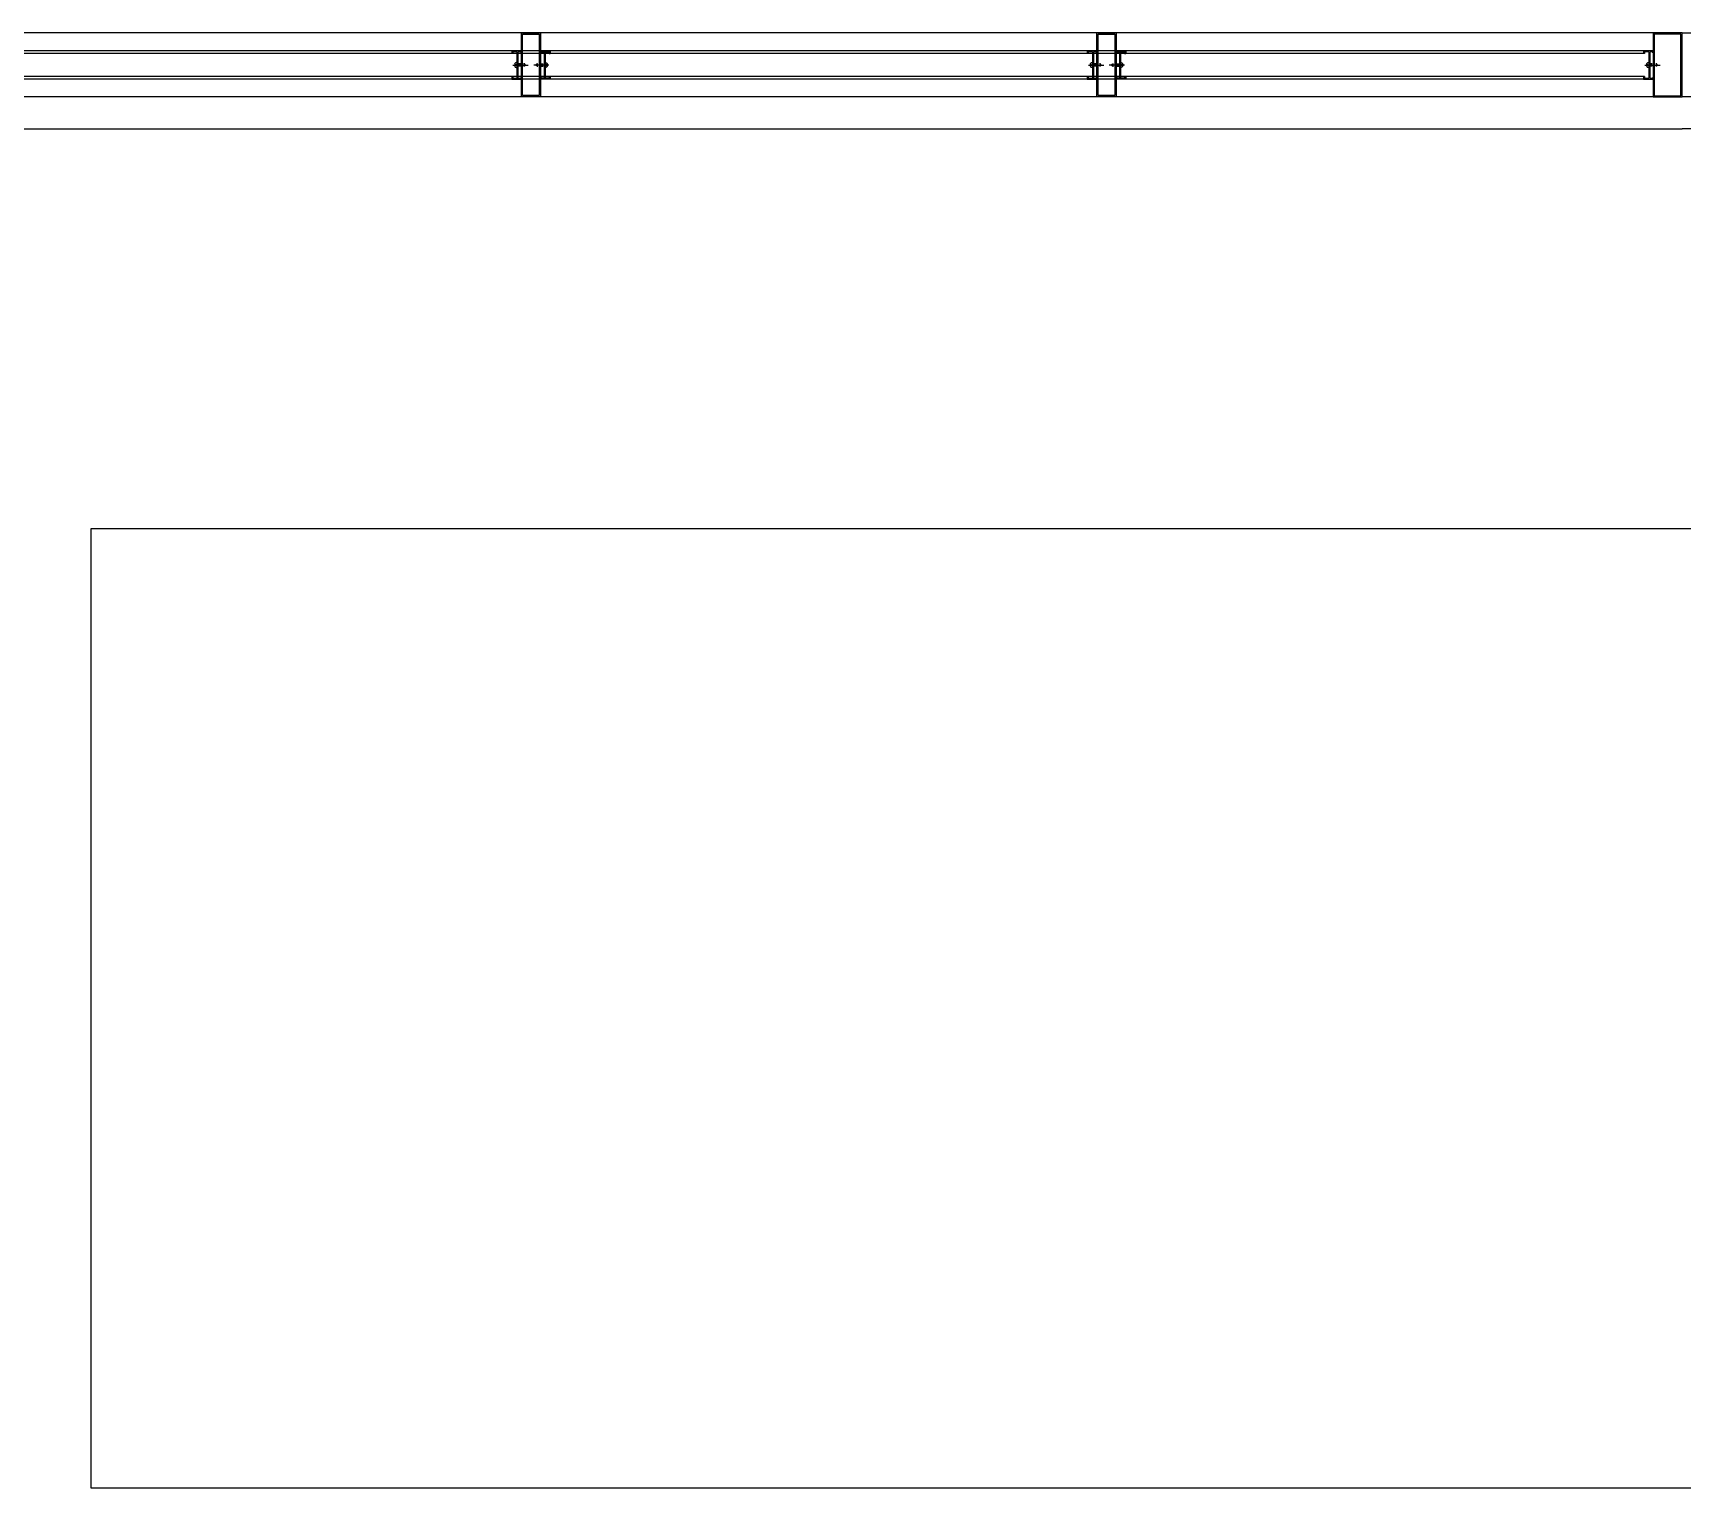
# Model space of a CAD drawing. Header units: millimetres. Extents: x -38475 to 94728, y -31127 to 90245.
# Drawn here: x 11134 to 13713, y 520 to 2795 of the extents above; entities that cross this region are included whole.
import ezdxf

# ---------------------------------------------------------------- set-up
doc = ezdxf.new("R2010")
doc.units = ezdxf.units.MM
doc.layers.add('e-plan', color=9, linetype='Continuous')

# ---------------------------------------------------------------- blocks, each defined once
blk = doc.blocks.new('Xref-지하2층')
at = {"layer": 'e-plan'}
for p, q in [((17192.5, 14700), (12782.5, 14700)), ((17235.9, 14698.4), (17194.1, 14698.4)), ((17177.5, 14672.2), (12782.5, 14672.2)), ((17177.5, 14668), (12782.5, 14668)), ((15422.5, 14672.2), (15407.5, 14672.2)), ((15407.5, 14672.2), (15407.5, 14668)), ((15422.5, 14672.2), (15407.5, 14672.2)), ((15407.5, 14672.2), (15407.5, 14668)), ((15409.1, 14668), (15407.5, 14668)), ((15409.1, 14668), (15407.5, 14668)), ((15415.5, 14670.6), (15409.1, 14670.6)), ((15409.1, 14670.6), (15409.1, 14668)), ((15415.5, 14670.6), (15409.1, 14670.6)), ((15409.1, 14670.6), (15409.1, 14668)), ((15409.4, 14649.9), (15433.1, 14649.9)), ((15409.4, 14649.9), (15433.1, 14649.9)), ((15412.3, 14652.3), (15412.1, 14650.8)), ((15412.3, 14652.3), (15412.1, 14650.8)), ((15412.1, 14650.8), (15412.1, 14649)), ((15412.1, 14650.8), (15412.1, 14649)), ((15412.1, 14649), (15412.3, 14647.5)), ((15412.1, 14649), (15412.3, 14647.5)), ((15412.8, 14653), (15412.3, 14652.3)), ((15412.8, 14653), (15412.3, 14652.3)), ((15412.7, 14651.2), (15412.3, 14652.3)), ((15412.7, 14651.2), (15412.3, 14652.3)), ((15412.6, 14648.5), (15412.3, 14647.5)), ((15412.6, 14648.5), (15412.3, 14647.5)), ((15412.3, 14647.5), (15412.8, 14646.8)), ((15412.3, 14647.5), (15412.8, 14646.8)), ((15413.3, 14649.4), (15412.6, 14648.5)), ((15413.3, 14649.4), (15412.6, 14648.5)), ((15413.3, 14650.5), (15412.7, 14651.2)), ((15413.3, 14650.5), (15412.7, 14651.2)), ((15413.5, 14653.5), (15412.8, 14653)), ((15413.5, 14653.5), (15412.8, 14653)), ((15414.2, 14650.1), (15413.3, 14650.5)), ((15414.2, 14650.1), (15413.3, 14650.5)), ((15414.2, 14649.7), (15413.3, 14649.4)), ((15414.2, 14649.7), (15413.3, 14649.4)), ((15414.3, 14653.7), (15413.5, 14653.5)), ((15414.3, 14653.7), (15413.5, 14653.5)), ((15414.2, 14650.1), (15414.2, 14649.7)), ((15414.2, 14650.1), (15414.2, 14649.7)), ((15414.3, 14653.7), (15415.5, 14653.7)), ((15414.3, 14653.7), (15415.5, 14653.7)), ((15415.5, 14670.6), (15415.5, 14629.4)), ((15415.5, 14670.6), (15415.5, 14629.4)), ((15415.5, 14653.7), (15415.5, 14646.1)), ((15415.5, 14653.7), (15415.5, 14646.1)), ((15416.8, 14651.8), (15415.5, 14651.8)), ((15416.8, 14651.8), (15415.5, 14651.8)), ((15416.8, 14651), (15415.5, 14651)), ((15416.8, 14651), (15415.5, 14651)), ((15416.8, 14648.8), (15415.5, 14648.8)), ((15416.8, 14648.8), (15415.5, 14648.8)), ((15416.8, 14648), (15415.5, 14648)), ((15416.8, 14648), (15415.5, 14648)), ((15420.9, 14670.6), (15417.1, 14670.6)), ((15417.1, 14670.6), (15417.1, 14629.4)), ((15420.9, 14670.6), (15417.1, 14670.6)), ((15417.1, 14670.6), (15417.1, 14629.4)), ((15420.9, 14651.8), (15418.3, 14651.8)), ((15420.9, 14651.8), (15418.3, 14651.8)), ((15420.9, 14651), (15418.3, 14651)), ((15420.9, 14651), (15418.3, 14651)), ((15420.9, 14648.8), (15418.3, 14648.8)), ((15420.9, 14648.8), (15418.3, 14648.8)), ((15420.9, 14648), (15418.3, 14648)), ((15420.9, 14648), (15418.3, 14648)), ((15420.9, 14670.2), (15420.9, 14670.6)), ((15420.9, 14670.2), (15420.9, 14670.6)), ((15420.9, 14670.2), (15422.5, 14670.2)), ((15420.9, 14670.2), (15422.5, 14670.2)), ((15422.5, 14670.2), (15422.5, 14672.2)), ((15422.5, 14670.2), (15422.5, 14672.2)), ((15425.1, 14651.8), (15422.5, 14651.8)), ((15425.1, 14651.8), (15422.5, 14651.8)), ((15425.1, 14651), (15422.5, 14651)), ((15425.1, 14651), (15422.5, 14651)), ((15425.1, 14648.8), (15422.5, 14648.8)), ((15425.1, 14648.8), (15422.5, 14648.8)), ((15425.1, 14648), (15422.5, 14648)), ((15425.1, 14648), (15422.5, 14648)), ((15427.9, 14651.8), (15426.6, 14651.8)), ((15427.9, 14651.8), (15426.6, 14651.8)), ((15427.9, 14651), (15426.6, 14651)), ((15427.9, 14651), (15426.6, 14651)), ((15427.9, 14648.8), (15426.6, 14648.8)), ((15427.9, 14648.8), (15426.6, 14648.8)), ((15427.9, 14648), (15426.6, 14648)), ((15427.9, 14648), (15426.6, 14648)), ((15427.9, 14650.6), (15427.9, 14651.8)), ((15427.9, 14651.8), (15428.1, 14651.6)), ((15427.9, 14650.6), (15427.9, 14651.8)), ((15427.9, 14651.8), (15428.1, 14651.6)), ((15427.9, 14648), (15427.9, 14649.2)), ((15427.9, 14648), (15427.9, 14649.2)), ((15427.9, 14648), (15428.1, 14648.2)), ((15427.9, 14648), (15428.1, 14648.2)), ((15428.4, 14651.3), (15428.6, 14651.1)), ((15428.4, 14651.3), (15428.6, 14651.1)), ((15428.4, 14648.5), (15428.6, 14648.7)), ((15428.4, 14648.5), (15428.6, 14648.7)), ((15428.6, 14650.3), (15428.6, 14651.1)), ((15428.6, 14650.3), (15428.6, 14651.1)), ((15428.6, 14648.7), (15428.6, 14649.5)), ((15428.6, 14648.7), (15428.6, 14649.5)), ((15465.6, 14649.9), (15441.9, 14649.9)), ((15465.6, 14649.9), (15441.9, 14649.9)), ((15446.6, 14651.3), (15446.4, 14651.1)), ((15446.6, 14651.3), (15446.4, 14651.1)), ((15446.4, 14650.3), (15446.4, 14651.1)), ((15446.4, 14650.3), (15446.4, 14651.1)), ((15446.4, 14648.7), (15446.4, 14649.5)), ((15446.4, 14648.7), (15446.4, 14649.5)), ((15446.6, 14648.5), (15446.4, 14648.7)), ((15446.6, 14648.5), (15446.4, 14648.7)), ((15447.1, 14651.8), (15446.9, 14651.6)), ((15447.1, 14651.8), (15446.9, 14651.6)), ((15447.1, 14648), (15446.9, 14648.2)), ((15447.1, 14648), (15446.9, 14648.2)), ((15447.1, 14651.8), (15448.4, 14651.8)), ((15447.1, 14650.6), (15447.1, 14651.8)), ((15447.1, 14651.8), (15448.4, 14651.8)), ((15447.1, 14650.6), (15447.1, 14651.8)), ((15447.1, 14651), (15448.4, 14651)), ((15447.1, 14651), (15448.4, 14651)), ((15447.1, 14648), (15447.1, 14649.2)), ((15447.1, 14648), (15447.1, 14649.2)), ((15447.1, 14648.8), (15448.4, 14648.8)), ((15447.1, 14648.8), (15448.4, 14648.8)), ((15447.1, 14648), (15448.4, 14648)), ((15447.1, 14648), (15448.4, 14648)), ((15449.9, 14651.8), (15452.5, 14651.8)), ((15449.9, 14651.8), (15452.5, 14651.8)), ((15449.9, 14651), (15452.5, 14651)), ((15449.9, 14651), (15452.5, 14651)), ((15449.9, 14648.8), (15452.5, 14648.8)), ((15449.9, 14648.8), (15452.5, 14648.8)), ((15449.9, 14648), (15452.5, 14648)), ((15449.9, 14648), (15452.5, 14648)), ((15452.5, 14670.2), (15452.5, 14672.2)), ((15452.5, 14672.2), (15467.5, 14672.2)), ((15452.5, 14672.2), (15467.5, 14672.2)), ((15452.5, 14670.2), (15452.5, 14672.2)), ((15454.1, 14670.2), (15452.5, 14670.2)), ((15454.1, 14670.2), (15452.5, 14670.2)), ((15454, 14651.8), (15456.7, 14651.8)), ((15454, 14651.8), (15456.7, 14651.8)), ((15454, 14651), (15456.7, 14651)), ((15454, 14651), (15456.7, 14651)), ((15454, 14648.8), (15456.7, 14648.8)), ((15454, 14648.8), (15456.7, 14648.8)), ((15454, 14648), (15456.7, 14648)), ((15454, 14648), (15456.7, 14648)), ((15454.1, 14670.6), (15457.9, 14670.6)), ((15454.1, 14670.2), (15454.1, 14670.6)), ((15454.1, 14670.6), (15457.9, 14670.6)), ((15454.1, 14670.2), (15454.1, 14670.6)), ((15457.9, 14670.6), (15457.9, 14629.4)), ((15457.9, 14670.6), (15457.9, 14629.4)), ((15458.2, 14651.8), (15459.5, 14651.8)), ((15458.2, 14651.8), (15459.5, 14651.8)), ((15458.2, 14651), (15459.5, 14651)), ((15458.2, 14651), (15459.5, 14651)), ((15458.2, 14648.8), (15459.5, 14648.8)), ((15458.2, 14648.8), (15459.5, 14648.8)), ((15458.2, 14648), (15459.5, 14648)), ((15458.2, 14648), (15459.5, 14648)), ((15459.5, 14670.6), (15465.9, 14670.6)), ((15459.5, 14670.6), (15459.5, 14629.4)), ((15459.5, 14670.6), (15465.9, 14670.6)), ((15459.5, 14670.6), (15459.5, 14629.4)), ((15459.5, 14653.7), (15459.5, 14646.1)), ((15460.7, 14653.7), (15459.5, 14653.7)), ((15459.5, 14653.7), (15459.5, 14646.1)), ((15460.7, 14653.7), (15459.5, 14653.7)), ((15460.7, 14653.7), (15461.5, 14653.5)), ((15460.7, 14653.7), (15461.5, 14653.5)), ((15460.8, 14650.1), (15461.7, 14650.5)), ((15460.8, 14650.1), (15461.7, 14650.5)), ((15460.8, 14650.1), (15460.8, 14649.7)), ((15460.8, 14650.1), (15460.8, 14649.7)), ((15460.8, 14649.7), (15461.7, 14649.4)), ((15460.8, 14649.7), (15461.7, 14649.4)), ((15461.5, 14653.5), (15462.2, 14653)), ((15461.5, 14653.5), (15462.2, 14653)), ((15461.7, 14650.5), (15462.3, 14651.2)), ((15461.7, 14650.5), (15462.3, 14651.2)), ((15461.7, 14649.4), (15462.4, 14648.5)), ((15461.7, 14649.4), (15462.4, 14648.5)), ((15462.2, 14653), (15462.7, 14652.3)), ((15462.2, 14653), (15462.7, 14652.3)), ((15462.7, 14647.5), (15462.2, 14646.8)), ((15462.7, 14647.5), (15462.2, 14646.8)), ((15462.3, 14651.2), (15462.7, 14652.3)), ((15462.3, 14651.2), (15462.7, 14652.3)), ((15462.4, 14648.5), (15462.7, 14647.5)), ((15462.4, 14648.5), (15462.7, 14647.5)), ((15462.7, 14652.3), (15462.9, 14650.8)), ((15462.7, 14652.3), (15462.9, 14650.8)), ((15462.9, 14649), (15462.7, 14647.5)), ((15462.9, 14649), (15462.7, 14647.5)), ((15462.9, 14650.8), (15462.9, 14649)), ((15462.9, 14650.8), (15462.9, 14649)), ((15465.9, 14670.6), (15465.9, 14668)), ((15465.9, 14670.6), (15465.9, 14668)), ((15465.9, 14668), (15467.5, 14668)), ((15465.9, 14668), (15467.5, 14668)), ((15467.5, 14672.2), (15467.5, 14668)), ((15467.5, 14672.2), (15467.5, 14668)), ((16322.5, 14672.2), (16307.5, 14672.2)), ((16307.5, 14672.2), (16307.5, 14668)), ((16322.5, 14672.2), (16307.5, 14672.2)), ((16307.5, 14672.2), (16307.5, 14668)), ((16309.1, 14668), (16307.5, 14668)), ((16309.1, 14668), (16307.5, 14668)), ((16315.5, 14670.6), (16309.1, 14670.6)), ((16309.1, 14670.6), (16309.1, 14668)), ((16315.5, 14670.6), (16309.1, 14670.6)), ((16309.1, 14670.6), (16309.1, 14668)), ((16309.4, 14649.9), (16333.1, 14649.9)), ((16309.4, 14649.9), (16333.1, 14649.9)), ((16312.3, 14652.3), (16312.1, 14650.8)), ((16312.3, 14652.3), (16312.1, 14650.8)), ((16312.1, 14650.8), (16312.1, 14649)), ((16312.1, 14650.8), (16312.1, 14649)), ((16312.1, 14649), (16312.3, 14647.5)), ((16312.1, 14649), (16312.3, 14647.5)), ((16312.8, 14653), (16312.3, 14652.3)), ((16312.8, 14653), (16312.3, 14652.3)), ((16312.7, 14651.2), (16312.3, 14652.3)), ((16312.7, 14651.2), (16312.3, 14652.3)), ((16312.6, 14648.5), (16312.3, 14647.5)), ((16312.6, 14648.5), (16312.3, 14647.5)), ((16312.3, 14647.5), (16312.8, 14646.8)), ((16312.3, 14647.5), (16312.8, 14646.8)), ((16313.3, 14649.4), (16312.6, 14648.5)), ((16313.3, 14649.4), (16312.6, 14648.5)), ((16313.3, 14650.5), (16312.7, 14651.2)), ((16313.3, 14650.5), (16312.7, 14651.2)), ((16313.5, 14653.5), (16312.8, 14653)), ((16313.5, 14653.5), (16312.8, 14653)), ((16314.2, 14650.1), (16313.3, 14650.5)), ((16314.2, 14650.1), (16313.3, 14650.5)), ((16314.2, 14649.7), (16313.3, 14649.4)), ((16314.2, 14649.7), (16313.3, 14649.4)), ((16314.3, 14653.7), (16313.5, 14653.5)), ((16314.3, 14653.7), (16313.5, 14653.5)), ((16314.2, 14650.1), (16314.2, 14649.7)), ((16314.2, 14650.1), (16314.2, 14649.7)), ((16314.3, 14653.7), (16315.5, 14653.7)), ((16314.3, 14653.7), (16315.5, 14653.7)), ((16315.5, 14670.6), (16315.5, 14629.4)), ((16315.5, 14670.6), (16315.5, 14629.4)), ((16315.5, 14653.7), (16315.5, 14646.1)), ((16315.5, 14653.7), (16315.5, 14646.1)), ((16316.8, 14651.8), (16315.5, 14651.8)), ((16316.8, 14651.8), (16315.5, 14651.8)), ((16316.8, 14651), (16315.5, 14651)), ((16316.8, 14651), (16315.5, 14651)), ((16316.8, 14648.8), (16315.5, 14648.8)), ((16316.8, 14648.8), (16315.5, 14648.8)), ((16316.8, 14648), (16315.5, 14648)), ((16316.8, 14648), (16315.5, 14648)), ((16320.9, 14670.6), (16317.1, 14670.6)), ((16317.1, 14670.6), (16317.1, 14629.4)), ((16320.9, 14670.6), (16317.1, 14670.6)), ((16317.1, 14670.6), (16317.1, 14629.4)), ((16320.9, 14651.8), (16318.3, 14651.8)), ((16320.9, 14651.8), (16318.3, 14651.8)), ((16320.9, 14651), (16318.3, 14651)), ((16320.9, 14651), (16318.3, 14651)), ((16320.9, 14648.8), (16318.3, 14648.8)), ((16320.9, 14648.8), (16318.3, 14648.8)), ((16320.9, 14648), (16318.3, 14648)), ((16320.9, 14648), (16318.3, 14648)), ((16320.9, 14670.2), (16320.9, 14670.6)), ((16320.9, 14670.2), (16320.9, 14670.6)), ((16320.9, 14670.2), (16322.5, 14670.2)), ((16320.9, 14670.2), (16322.5, 14670.2)), ((16322.5, 14670.2), (16322.5, 14672.2)), ((16322.5, 14670.2), (16322.5, 14672.2)), ((16325.1, 14651.8), (16322.5, 14651.8)), ((16325.1, 14651.8), (16322.5, 14651.8)), ((16325.1, 14651), (16322.5, 14651)), ((16325.1, 14651), (16322.5, 14651)), ((16325.1, 14648.8), (16322.5, 14648.8)), ((16325.1, 14648.8), (16322.5, 14648.8)), ((16325.1, 14648), (16322.5, 14648)), ((16325.1, 14648), (16322.5, 14648)), ((16327.9, 14651.8), (16326.6, 14651.8)), ((16327.9, 14651.8), (16326.6, 14651.8)), ((16327.9, 14651), (16326.6, 14651)), ((16327.9, 14651), (16326.6, 14651)), ((16327.9, 14648.8), (16326.6, 14648.8)), ((16327.9, 14648.8), (16326.6, 14648.8)), ((16327.9, 14648), (16326.6, 14648)), ((16327.9, 14648), (16326.6, 14648)), ((16327.9, 14650.6), (16327.9, 14651.8)), ((16327.9, 14651.8), (16328.1, 14651.6)), ((16327.9, 14650.6), (16327.9, 14651.8)), ((16327.9, 14651.8), (16328.1, 14651.6)), ((16327.9, 14648), (16327.9, 14649.2)), ((16327.9, 14648), (16327.9, 14649.2)), ((16327.9, 14648), (16328.1, 14648.2)), ((16327.9, 14648), (16328.1, 14648.2)), ((16328.4, 14651.3), (16328.6, 14651.1)), ((16328.4, 14651.3), (16328.6, 14651.1)), ((16328.4, 14648.5), (16328.6, 14648.7)), ((16328.4, 14648.5), (16328.6, 14648.7)), ((16328.6, 14650.3), (16328.6, 14651.1)), ((16328.6, 14650.3), (16328.6, 14651.1)), ((16328.6, 14648.7), (16328.6, 14649.5)), ((16328.6, 14648.7), (16328.6, 14649.5)), ((16365.6, 14649.9), (16341.9, 14649.9)), ((16365.6, 14649.9), (16341.9, 14649.9)), ((16346.6, 14651.3), (16346.4, 14651.1)), ((16346.6, 14651.3), (16346.4, 14651.1)), ((16346.4, 14650.3), (16346.4, 14651.1)), ((16346.4, 14650.3), (16346.4, 14651.1)), ((16346.4, 14648.7), (16346.4, 14649.5)), ((16346.4, 14648.7), (16346.4, 14649.5)), ((16346.6, 14648.5), (16346.4, 14648.7)), ((16346.6, 14648.5), (16346.4, 14648.7)), ((16347.1, 14651.8), (16346.9, 14651.6)), ((16347.1, 14651.8), (16346.9, 14651.6)), ((16347.1, 14648), (16346.9, 14648.2)), ((16347.1, 14648), (16346.9, 14648.2)), ((16347.1, 14651.8), (16348.4, 14651.8)), ((16347.1, 14650.6), (16347.1, 14651.8)), ((16347.1, 14651.8), (16348.4, 14651.8)), ((16347.1, 14650.6), (16347.1, 14651.8)), ((16347.1, 14651), (16348.4, 14651)), ((16347.1, 14651), (16348.4, 14651)), ((16347.1, 14648), (16347.1, 14649.2)), ((16347.1, 14648), (16347.1, 14649.2)), ((16347.1, 14648.8), (16348.4, 14648.8)), ((16347.1, 14648.8), (16348.4, 14648.8)), ((16347.1, 14648), (16348.4, 14648)), ((16347.1, 14648), (16348.4, 14648)), ((16349.9, 14651.8), (16352.5, 14651.8)), ((16349.9, 14651.8), (16352.5, 14651.8)), ((16349.9, 14651), (16352.5, 14651)), ((16349.9, 14651), (16352.5, 14651)), ((16349.9, 14648.8), (16352.5, 14648.8)), ((16349.9, 14648.8), (16352.5, 14648.8)), ((16349.9, 14648), (16352.5, 14648)), ((16349.9, 14648), (16352.5, 14648)), ((16352.5, 14670.2), (16352.5, 14672.2)), ((16352.5, 14672.2), (16367.5, 14672.2)), ((16352.5, 14672.2), (16367.5, 14672.2)), ((16352.5, 14670.2), (16352.5, 14672.2)), ((16354.1, 14670.2), (16352.5, 14670.2)), ((16354.1, 14670.2), (16352.5, 14670.2)), ((16354, 14651.8), (16356.7, 14651.8)), ((16354, 14651.8), (16356.7, 14651.8)), ((16354, 14651), (16356.7, 14651)), ((16354, 14651), (16356.7, 14651)), ((16354, 14648.8), (16356.7, 14648.8)), ((16354, 14648.8), (16356.7, 14648.8)), ((16354, 14648), (16356.7, 14648)), ((16354, 14648), (16356.7, 14648)), ((16354.1, 14670.6), (16357.9, 14670.6)), ((16354.1, 14670.2), (16354.1, 14670.6)), ((16354.1, 14670.6), (16357.9, 14670.6)), ((16354.1, 14670.2), (16354.1, 14670.6)), ((16357.9, 14670.6), (16357.9, 14629.4)), ((16357.9, 14670.6), (16357.9, 14629.4)), ((16358.2, 14651.8), (16359.5, 14651.8)), ((16358.2, 14651.8), (16359.5, 14651.8)), ((16358.2, 14651), (16359.5, 14651)), ((16358.2, 14651), (16359.5, 14651)), ((16358.2, 14648.8), (16359.5, 14648.8)), ((16358.2, 14648.8), (16359.5, 14648.8)), ((16358.2, 14648), (16359.5, 14648)), ((16358.2, 14648), (16359.5, 14648)), ((16359.5, 14670.6), (16365.9, 14670.6)), ((16359.5, 14670.6), (16359.5, 14629.4)), ((16359.5, 14670.6), (16365.9, 14670.6)), ((16359.5, 14670.6), (16359.5, 14629.4)), ((16359.5, 14653.7), (16359.5, 14646.1)), ((16360.7, 14653.7), (16359.5, 14653.7)), ((16359.5, 14653.7), (16359.5, 14646.1)), ((16360.7, 14653.7), (16359.5, 14653.7)), ((16360.7, 14653.7), (16361.5, 14653.5)), ((16360.7, 14653.7), (16361.5, 14653.5)), ((16360.8, 14650.1), (16361.7, 14650.5)), ((16360.8, 14650.1), (16361.7, 14650.5)), ((16360.8, 14650.1), (16360.8, 14649.7)), ((16360.8, 14650.1), (16360.8, 14649.7)), ((16360.8, 14649.7), (16361.7, 14649.4)), ((16360.8, 14649.7), (16361.7, 14649.4)), ((16361.5, 14653.5), (16362.2, 14653)), ((16361.5, 14653.5), (16362.2, 14653)), ((16361.7, 14650.5), (16362.3, 14651.2)), ((16361.7, 14650.5), (16362.3, 14651.2)), ((16361.7, 14649.4), (16362.4, 14648.5)), ((16361.7, 14649.4), (16362.4, 14648.5)), ((16362.2, 14653), (16362.7, 14652.3)), ((16362.2, 14653), (16362.7, 14652.3)), ((16362.7, 14647.5), (16362.2, 14646.8)), ((16362.7, 14647.5), (16362.2, 14646.8)), ((16362.3, 14651.2), (16362.7, 14652.3)), ((16362.3, 14651.2), (16362.7, 14652.3)), ((16362.4, 14648.5), (16362.7, 14647.5)), ((16362.4, 14648.5), (16362.7, 14647.5)), ((16362.7, 14652.3), (16362.9, 14650.8)), ((16362.7, 14652.3), (16362.9, 14650.8)), ((16362.9, 14649), (16362.7, 14647.5)), ((16362.9, 14649), (16362.7, 14647.5)), ((16362.9, 14650.8), (16362.9, 14649)), ((16362.9, 14650.8), (16362.9, 14649)), ((16365.9, 14670.6), (16365.9, 14668)), ((16365.9, 14670.6), (16365.9, 14668)), ((16365.9, 14668), (16367.5, 14668)), ((16365.9, 14668), (16367.5, 14668)), ((16367.5, 14672.2), (16367.5, 14668)), ((16367.5, 14672.2), (16367.5, 14668)), ((17192.5, 14672.2), (17177.5, 14672.2)), ((17177.5, 14672.2), (17177.5, 14668)), ((17192.5, 14672.2), (17177.5, 14672.2)), ((17177.5, 14672.2), (17177.5, 14668)), ((17179.1, 14668), (17177.5, 14668)), ((17179.1, 14668), (17177.5, 14668)), ((17185.5, 14670.6), (17179.1, 14670.6)), ((17179.1, 14670.6), (17179.1, 14668)), ((17185.5, 14670.6), (17179.1, 14670.6)), ((17179.1, 14670.6), (17179.1, 14668)), ((17179.4, 14649.9), (17203.1, 14649.9)), ((17179.4, 14649.9), (17203.1, 14649.9)), ((17182.3, 14652.3), (17182.1, 14650.8)), ((17182.3, 14652.3), (17182.1, 14650.8)), ((17182.1, 14650.8), (17182.1, 14649)), ((17182.1, 14650.8), (17182.1, 14649)), ((17182.1, 14649), (17182.3, 14647.5)), ((17182.1, 14649), (17182.3, 14647.5)), ((17182.8, 14653), (17182.3, 14652.3)), ((17182.8, 14653), (17182.3, 14652.3)), ((17182.7, 14651.2), (17182.3, 14652.3)), ((17182.7, 14651.2), (17182.3, 14652.3)), ((17182.6, 14648.5), (17182.3, 14647.5)), ((17182.6, 14648.5), (17182.3, 14647.5)), ((17182.3, 14647.5), (17182.8, 14646.8)), ((17182.3, 14647.5), (17182.8, 14646.8)), ((17183.3, 14649.4), (17182.6, 14648.5)), ((17183.3, 14649.4), (17182.6, 14648.5)), ((17183.3, 14650.5), (17182.7, 14651.2)), ((17183.3, 14650.5), (17182.7, 14651.2)), ((17183.5, 14653.5), (17182.8, 14653)), ((17183.5, 14653.5), (17182.8, 14653)), ((17184.2, 14650.1), (17183.3, 14650.5)), ((17184.2, 14650.1), (17183.3, 14650.5)), ((17184.2, 14649.7), (17183.3, 14649.4)), ((17184.2, 14649.7), (17183.3, 14649.4)), ((17184.3, 14653.7), (17183.5, 14653.5)), ((17184.3, 14653.7), (17183.5, 14653.5)), ((17184.2, 14650.1), (17184.2, 14649.7)), ((17184.2, 14650.1), (17184.2, 14649.7)), ((17184.3, 14653.7), (17185.5, 14653.7)), ((17184.3, 14653.7), (17185.5, 14653.7)), ((17185.5, 14670.6), (17185.5, 14629.4)), ((17185.5, 14670.6), (17185.5, 14629.4)), ((17185.5, 14653.7), (17185.5, 14646.1)), ((17185.5, 14653.7), (17185.5, 14646.1)), ((17186.8, 14651.8), (17185.5, 14651.8)), ((17186.8, 14651.8), (17185.5, 14651.8)), ((17186.8, 14651), (17185.5, 14651)), ((17186.8, 14651), (17185.5, 14651)), ((17186.8, 14648.8), (17185.5, 14648.8)), ((17186.8, 14648.8), (17185.5, 14648.8)), ((17186.8, 14648), (17185.5, 14648)), ((17186.8, 14648), (17185.5, 14648)), ((17190.9, 14670.6), (17187.1, 14670.6)), ((17187.1, 14670.6), (17187.1, 14629.4)), ((17190.9, 14670.6), (17187.1, 14670.6)), ((17187.1, 14670.6), (17187.1, 14629.4)), ((17190.9, 14651.8), (17188.3, 14651.8)), ((17190.9, 14651.8), (17188.3, 14651.8)), ((17190.9, 14651), (17188.3, 14651)), ((17190.9, 14651), (17188.3, 14651)), ((17190.9, 14648.8), (17188.3, 14648.8)), ((17190.9, 14648.8), (17188.3, 14648.8)), ((17190.9, 14648), (17188.3, 14648)), ((17190.9, 14648), (17188.3, 14648)), ((17190.9, 14670.2), (17190.9, 14670.6)), ((17190.9, 14670.2), (17190.9, 14670.6)), ((17190.9, 14670.2), (17192.5, 14670.2)), ((17190.9, 14670.2), (17192.5, 14670.2)), ((17192.5, 14670.2), (17192.5, 14672.2)), ((17192.5, 14670.2), (17192.5, 14672.2)), ((17195.1, 14651.8), (17192.5, 14651.8)), ((17195.1, 14651.8), (17192.5, 14651.8)), ((17195.1, 14651), (17192.5, 14651)), ((17195.1, 14651), (17192.5, 14651)), ((17195.1, 14648.8), (17192.5, 14648.8)), ((17195.1, 14648.8), (17192.5, 14648.8)), ((17195.1, 14648), (17192.5, 14648)), ((17195.1, 14648), (17192.5, 14648)), ((17197.9, 14651.8), (17196.6, 14651.8)), ((17197.9, 14651.8), (17196.6, 14651.8)), ((17197.9, 14651), (17196.6, 14651)), ((17197.9, 14651), (17196.6, 14651)), ((17197.9, 14648.8), (17196.6, 14648.8)), ((17197.9, 14648.8), (17196.6, 14648.8)), ((17197.9, 14648), (17196.6, 14648)), ((17197.9, 14648), (17196.6, 14648)), ((17197.9, 14650.6), (17197.9, 14651.8)), ((17197.9, 14651.8), (17198.1, 14651.6)), ((17197.9, 14650.6), (17197.9, 14651.8)), ((17197.9, 14651.8), (17198.1, 14651.6)), ((17197.9, 14648), (17197.9, 14649.2)), ((17197.9, 14648), (17197.9, 14649.2)), ((17197.9, 14648), (17198.1, 14648.2)), ((17197.9, 14648), (17198.1, 14648.2)), ((17198.4, 14651.3), (17198.6, 14651.1)), ((17198.4, 14651.3), (17198.6, 14651.1)), ((17198.4, 14648.5), (17198.6, 14648.7)), ((17198.4, 14648.5), (17198.6, 14648.7)), ((17198.6, 14650.3), (17198.6, 14651.1)), ((17198.6, 14650.3), (17198.6, 14651.1)), ((17198.6, 14648.7), (17198.6, 14649.5)), ((17198.6, 14648.7), (17198.6, 14649.5)), ((17177.5, 14632), (12782.5, 14632)), ((17177.5, 14627.8), (12782.5, 14627.8)), ((15407.5, 14632), (15407.5, 14627.8)), ((15409.1, 14632), (15407.5, 14632)), ((15407.5, 14632), (15407.5, 14627.8)), ((15409.1, 14632), (15407.5, 14632)), ((15407.5, 14627.8), (15422.5, 14627.8)), ((15407.5, 14627.8), (15422.5, 14627.8)), ((15409.1, 14632), (15409.1, 14629.4)), ((15409.1, 14632), (15409.1, 14629.4)), ((15409.1, 14629.4), (15415.5, 14629.4)), ((15409.1, 14629.4), (15415.5, 14629.4)), ((15412.8, 14646.8), (15413.5, 14646.3)), ((15412.8, 14646.8), (15413.5, 14646.3)), ((15413.5, 14646.3), (15414.3, 14646.1)), ((15413.5, 14646.3), (15414.3, 14646.1)), ((15415.5, 14646.1), (15414.3, 14646.1)), ((15415.5, 14646.1), (15414.3, 14646.1)), ((15417.1, 14629.4), (15420.9, 14629.4)), ((15417.1, 14629.4), (15420.9, 14629.4)), ((15420.9, 14629.4), (15420.9, 14629.8)), ((15420.9, 14629.8), (15422.5, 14629.8)), ((15420.9, 14629.4), (15420.9, 14629.8)), ((15420.9, 14629.8), (15422.5, 14629.8)), ((15422.5, 14627.8), (15422.5, 14629.8)), ((15422.5, 14627.8), (15422.5, 14629.8)), ((15452.5, 14627.8), (15452.5, 14629.8)), ((15454.1, 14629.8), (15452.5, 14629.8)), ((15452.5, 14627.8), (15452.5, 14629.8)), ((15454.1, 14629.8), (15452.5, 14629.8)), ((15467.5, 14627.8), (15452.5, 14627.8)), ((15467.5, 14627.8), (15452.5, 14627.8)), ((15454.1, 14629.4), (15454.1, 14629.8)), ((15454.1, 14629.4), (15454.1, 14629.8)), ((15457.9, 14629.4), (15454.1, 14629.4)), ((15457.9, 14629.4), (15454.1, 14629.4)), ((15459.5, 14646.1), (15460.7, 14646.1)), ((15459.5, 14646.1), (15460.7, 14646.1)), ((15465.9, 14629.4), (15459.5, 14629.4)), ((15465.9, 14629.4), (15459.5, 14629.4)), ((15461.5, 14646.3), (15460.7, 14646.1)), ((15461.5, 14646.3), (15460.7, 14646.1)), ((15462.2, 14646.8), (15461.5, 14646.3)), ((15462.2, 14646.8), (15461.5, 14646.3)), ((15465.9, 14632), (15465.9, 14629.4)), ((15465.9, 14632), (15467.5, 14632)), ((15465.9, 14632), (15465.9, 14629.4)), ((15465.9, 14632), (15467.5, 14632)), ((15467.5, 14632), (15467.5, 14627.8)), ((15467.5, 14632), (15467.5, 14627.8)), ((16307.5, 14632), (16307.5, 14627.8)), ((16309.1, 14632), (16307.5, 14632)), ((16307.5, 14632), (16307.5, 14627.8)), ((16309.1, 14632), (16307.5, 14632)), ((16307.5, 14627.8), (16322.5, 14627.8)), ((16307.5, 14627.8), (16322.5, 14627.8)), ((16309.1, 14632), (16309.1, 14629.4)), ((16309.1, 14632), (16309.1, 14629.4)), ((16309.1, 14629.4), (16315.5, 14629.4)), ((16309.1, 14629.4), (16315.5, 14629.4)), ((16312.8, 14646.8), (16313.5, 14646.3)), ((16312.8, 14646.8), (16313.5, 14646.3)), ((16313.5, 14646.3), (16314.3, 14646.1)), ((16313.5, 14646.3), (16314.3, 14646.1)), ((16315.5, 14646.1), (16314.3, 14646.1)), ((16315.5, 14646.1), (16314.3, 14646.1)), ((16317.1, 14629.4), (16320.9, 14629.4)), ((16317.1, 14629.4), (16320.9, 14629.4)), ((16320.9, 14629.4), (16320.9, 14629.8)), ((16320.9, 14629.8), (16322.5, 14629.8)), ((16320.9, 14629.4), (16320.9, 14629.8)), ((16320.9, 14629.8), (16322.5, 14629.8)), ((16322.5, 14627.8), (16322.5, 14629.8)), ((16322.5, 14627.8), (16322.5, 14629.8)), ((16352.5, 14627.8), (16352.5, 14629.8)), ((16354.1, 14629.8), (16352.5, 14629.8)), ((16352.5, 14627.8), (16352.5, 14629.8)), ((16354.1, 14629.8), (16352.5, 14629.8)), ((16367.5, 14627.8), (16352.5, 14627.8)), ((16367.5, 14627.8), (16352.5, 14627.8)), ((16354.1, 14629.4), (16354.1, 14629.8)), ((16354.1, 14629.4), (16354.1, 14629.8)), ((16357.9, 14629.4), (16354.1, 14629.4)), ((16357.9, 14629.4), (16354.1, 14629.4)), ((16359.5, 14646.1), (16360.7, 14646.1)), ((16359.5, 14646.1), (16360.7, 14646.1)), ((16365.9, 14629.4), (16359.5, 14629.4)), ((16365.9, 14629.4), (16359.5, 14629.4)), ((16361.5, 14646.3), (16360.7, 14646.1)), ((16361.5, 14646.3), (16360.7, 14646.1)), ((16362.2, 14646.8), (16361.5, 14646.3)), ((16362.2, 14646.8), (16361.5, 14646.3)), ((16365.9, 14632), (16365.9, 14629.4)), ((16365.9, 14632), (16367.5, 14632)), ((16365.9, 14632), (16365.9, 14629.4)), ((16365.9, 14632), (16367.5, 14632)), ((16367.5, 14632), (16367.5, 14627.8)), ((16367.5, 14632), (16367.5, 14627.8)), ((17177.5, 14632), (17177.5, 14627.8)), ((17179.1, 14632), (17177.5, 14632)), ((17177.5, 14632), (17177.5, 14627.8)), ((17179.1, 14632), (17177.5, 14632)), ((17177.5, 14627.8), (17192.5, 14627.8)), ((17177.5, 14627.8), (17192.5, 14627.8)), ((17179.1, 14632), (17179.1, 14629.4)), ((17179.1, 14632), (17179.1, 14629.4)), ((17179.1, 14629.4), (17185.5, 14629.4)), ((17179.1, 14629.4), (17185.5, 14629.4)), ((17182.8, 14646.8), (17183.5, 14646.3)), ((17182.8, 14646.8), (17183.5, 14646.3)), ((17183.5, 14646.3), (17184.3, 14646.1)), ((17183.5, 14646.3), (17184.3, 14646.1)), ((17185.5, 14646.1), (17184.3, 14646.1)), ((17185.5, 14646.1), (17184.3, 14646.1)), ((17187.1, 14629.4), (17190.9, 14629.4)), ((17187.1, 14629.4), (17190.9, 14629.4)), ((17190.9, 14629.4), (17190.9, 14629.8)), ((17190.9, 14629.8), (17192.5, 14629.8)), ((17190.9, 14629.4), (17190.9, 14629.8)), ((17190.9, 14629.8), (17192.5, 14629.8)), ((17192.5, 14627.8), (17192.5, 14629.8)), ((17192.5, 14627.8), (17192.5, 14629.8)), ((17192.5, 14600), (12782.5, 14600)), ((17192.5, 14600), (17237.5, 14600)), ((17194.1, 14601.6), (17235.9, 14601.6))]:
    blk.add_line(p, q, dxfattribs=at)
at = {"layer": 'e-plan', "linetype": 'Continuous'}
for p in [(12737.5, 14550), (20237.5, 14550)]:
    blk.add_line(p, (17237.5, 14550), dxfattribs=at)
at = {"layer": 'e-plan'}
for points in [[(15452.5, 14600), (15422.5, 14600), (15422.5, 14700), (15452.5, 14700)], [(16352.5, 14600), (16322.5, 14600), (16322.5, 14700), (16352.5, 14700)], [(15450.5, 14602), (15424.5, 14602), (15424.5, 14698), (15450.5, 14698)], [(16350.5, 14602), (16324.5, 14602), (16324.5, 14698), (16350.5, 14698)], [(17194.1, 14601.6), (17235.9, 14601.6), (17235.9, 14698.4), (17194.1, 14698.4)], [(17950, 12425), (14750, 12425), (14750, 13925), (17950, 13925)]]:
    blk.add_lwpolyline(points, close=True, dxfattribs=at)
for points in [[(17237.5, 14700), (17192.5, 14700), (17192.5, 14600), (17237.5, 14600), (17237.5, 14700)], [(17237.5, 14700), (17282.5, 14700), (17282.5, 14600), (17237.5, 14600), (17237.5, 14700)]]:
    blk.add_lwpolyline(points, dxfattribs=at)
blk = doc.blocks.new('A$C61602750')
at = {"layer": 'e-plan'}
blk.add_blockref('Xref-지하2층', (-3525, -11905), dxfattribs=at)

msp = doc.modelspace()

# ---------------------------------------------------------------- block references
at = {"layer": 'e-plan'}
msp.add_blockref('A$C61602750', (0, 0), dxfattribs=at)

doc.saveas('drawing.dxf')
